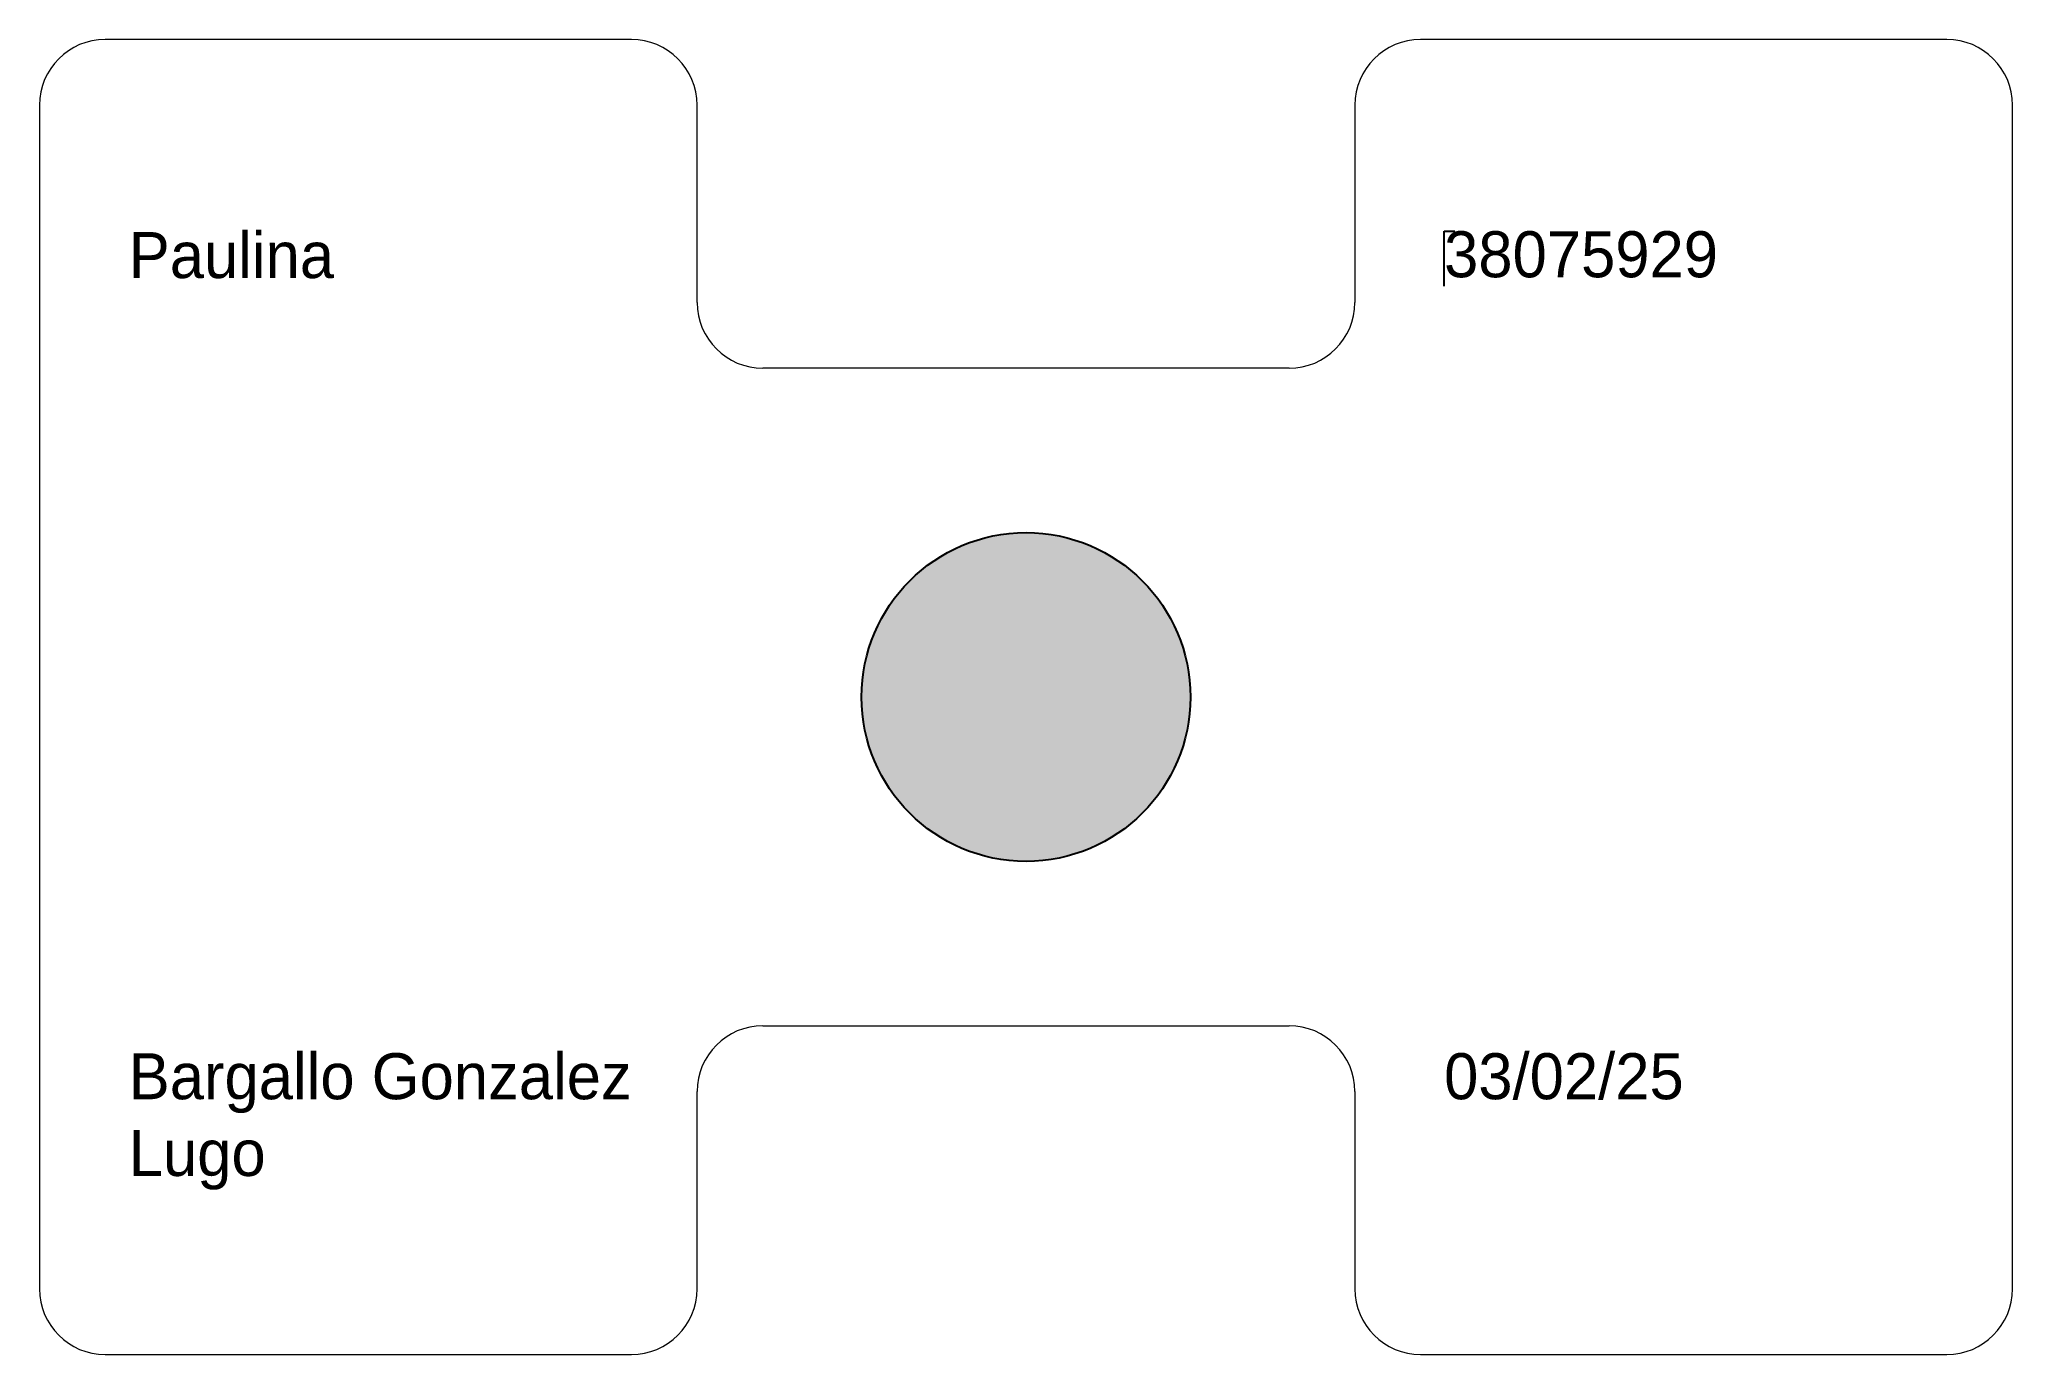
# Model space of a CAD drawing. Header units: inches. Extents: x -1.5 to 1.5, y -1 to 1.
import ezdxf

# ---------------------------------------------------------------- set-up
doc = ezdxf.new("R2010")
doc.units = ezdxf.units.IN
doc.header["$MEASUREMENT"] = 0

msp = doc.modelspace()

# ---------------------------------------------------------------- hatches: boundary and pattern name
at = {"lineweight": 5}
msp.add_hatch(color=3, dxfattribs=at).paths.add_polyline_path([(0.25, 0, 1), (-0.25, 0, 1)])

# ---------------------------------------------------------------- linework, layer by layer
at = {"color": 1, "linetype": 'Continuous', "lineweight": 5}
for p, q in [((-0.6, 1), (-1.4, 1)), ((1.4, 1), (0.6, 1)), ((0.5, 0.9), (0.5, 0.6)), ((1.5, -0.9), (1.5, 0.9)), ((-1.5, 0.9), (-1.5, -0.9)), ((-0.5, 0.6), (-0.5, 0.9)), ((0.4, 0.5), (-0.4, 0.5)), ((-0.4, -0.5), (0.4, -0.5)), ((-0.5, -0.9), (-0.5, -0.6)), ((0.5, -0.6), (0.5, -0.9)), ((-1.4, -1), (-0.6, -1)), ((0.6, -1), (1.4, -1))]:
    msp.add_line(p, q, dxfattribs=at)
at = {"color": 7, "linetype": 'Continuous', "lineweight": 25}
for p, q in [((0.6357, 0.7083), (0.652, 0.7083)), ((0.6357, 0.625), (0.6357, 0.7083))]:
    msp.add_line(p, q, dxfattribs=at)
at = {"color": 3, "linetype": 'Continuous', "lineweight": 25}
msp.add_circle((0, 0), 0.25, dxfattribs=at)
at = {"color": 1, "linetype": 'Continuous', "lineweight": 5}
for centre, start, end in [((-1.4, 0.9), 90, 180), ((-0.6, 0.9), 0, 90), ((0.6, 0.9), 90, 180), ((1.4, 0.9), 0, 90), ((-0.4, 0.6), 180, 270), ((0.4, 0.6), 270, 0), ((-0.4, -0.6), 90, 180), ((0.4, -0.6), 0, 90), ((-1.4, -0.9), 180, 270), ((-0.6, -0.9), 270, 0), ((0.6, -0.9), 180, 270), ((1.4, -0.9), 270, 0)]:
    msp.add_arc(centre, 0.1, start, end, dxfattribs=at)

# ---------------------------------------------------------------- texts
at = {"color": 2, "lineweight": 5, "char_height": 0.07, "width": 0.851371, "attachment_point": 1}
for s, insert in [('Paulina', (-1.3643, 0.7071)), ('38075929', (0.6357, 0.7083)), ('Bargallo Gonzalez Lugo', (-1.3643, -0.5417)), ('{03/02/25}', (0.6357, -0.5417))]:
    msp.add_mtext(s, dxfattribs=dict(at, insert=insert))

doc.saveas('drawing.dxf')
